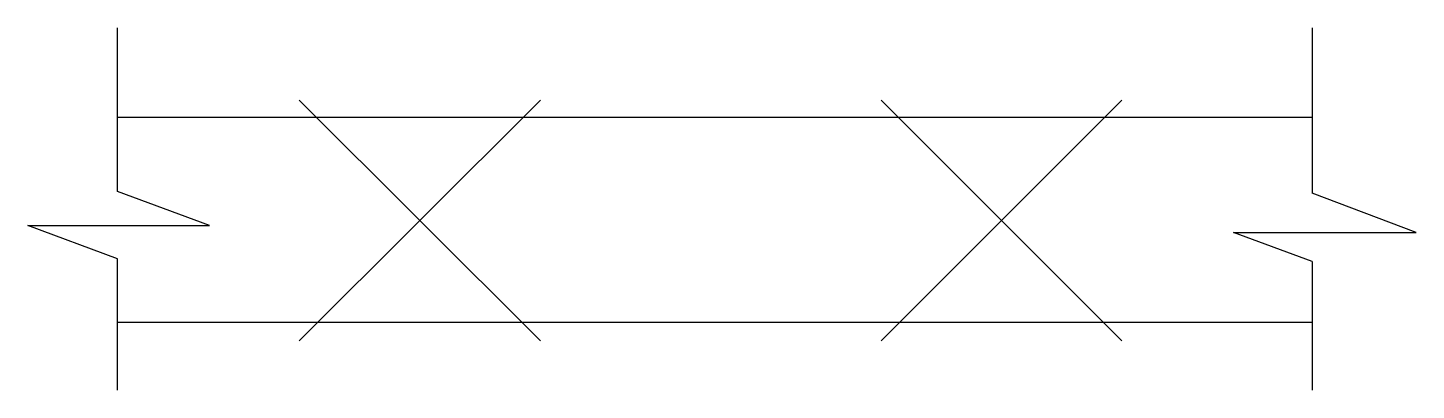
# Model space of a CAD drawing. Header units: metres. Extents: x 13294.5 to 13310.8, y 18572 to 18576.2.
import ezdxf

# ---------------------------------------------------------------- set-up
doc = ezdxf.new("R2010")
doc.units = ezdxf.units.M
doc.layers.add('PUB_DIM', color=90, linetype='Continuous')

msp = doc.modelspace()

# ---------------------------------------------------------------- linework, layer by layer
for points in [[(13295.54, 18575.2), (13309.54, 18575.2)], [(13295.54, 18572.8), (13309.54, 18572.8)]]:
    msp.add_lwpolyline(points)
at = {"layer": 'PUB_DIM'}
for p, q in [((13295.54, 18574.33), (13295.54, 18576.25)), ((13309.54, 18576.25), (13309.54, 18574.31)), ((13297.67, 18575.4), (13300.5, 18572.58)), ((13297.67, 18572.58), (13300.5, 18575.4)), ((13304.49, 18575.4), (13307.31, 18572.58)), ((13304.49, 18572.58), (13307.31, 18575.4)), ((13296.62, 18573.93), (13295.54, 18574.33)), ((13310.76, 18573.85), (13309.54, 18574.31)), ((13295.54, 18573.54), (13294.49, 18573.93)), ((13294.49, 18573.93), (13296.62, 18573.93)), ((13309.54, 18573.51), (13308.62, 18573.85)), ((13308.62, 18573.85), (13310.76, 18573.85)), ((13295.54, 18572), (13295.54, 18573.54)), ((13309.54, 18573.51), (13309.54, 18572))]:
    msp.add_line(p, q, dxfattribs=at)

doc.saveas('drawing.dxf')
